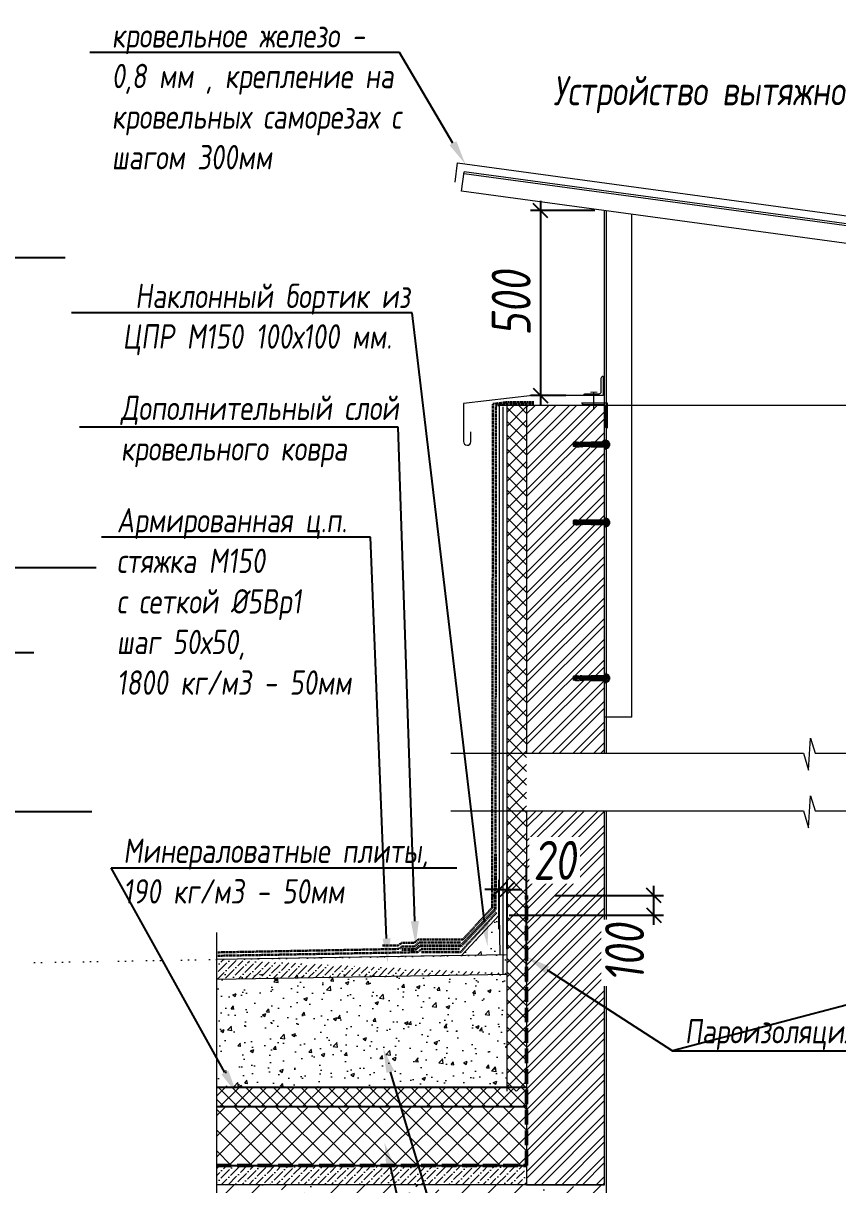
# Model space of a CAD drawing. Header units: millimetres. Extents: x 77165 to 11476408, y -193619 to 427745.
# Drawn here: x 396558 to 400738, y 365006 to 370968 of the extents above; entities that cross this region are included whole.
import ezdxf
from ezdxf import colors
from ezdxf.entities.mleader import LeaderData, LeaderLine
from ezdxf.math import Vec2, Vec3

# ---------------------------------------------------------------- set-up
doc = ezdxf.new("R2010")
doc.units = ezdxf.units.MM
doc.linetypes.add('DASHED', pattern=[0.75, 0.5, -0.25])
doc.linetypes.add('ГОСТ 2.303 4', pattern=[7, 5, -2, 0])
doc.layers.get('Defpoints').update_dxf_attribs({"color": 3})
doc.layers.add('АР_Кровельный аэратор', color=250, linetype='Continuous')
for name, color, linetype, lineweight in [('АР_Тонкие', 250, 'Continuous', 5), ('АР_Штриховка', 253, 'Continuous', 13), ('основной', 7, 'Continuous', 18), ('Штриховка', 253, 'Continuous', 13)]:
    doc.layers.add(name, color=color, linetype=linetype, lineweight=lineweight)
doc.styles.add('Архитект', font='isocpeur.ttf', dxfattribs={"width": 0.8, "oblique": 8})
doc.styles.add('Архитектурный размер', font='isocpeur.ttf', dxfattribs={"width": 0.8, "oblique": 8})
doc.linetypes.add('ограждение1', pattern='A,6.35,-2.54,[133,ltypeshp.shx,S=2.54,R=0,X=-2.54,Y=0],-2.54,25.4', length=36.83)
doc.dimstyles.new('R_50', dxfattribs={"dimtxt": 200, "dimasz": 75, "dimexe": 50, "dimexo": 50, "dimgap": 50, "dimtad": 1, "dimdec": 0, "dimzin": 0, "dimdsep": 46, "dimtxsty": 'Архитектурный размер', "dimblk": 'OBLIQUE', "dimcen": 0, "dimdle": 50, "dimclrd": 256, "dimclre": 256, "dimclrt": 256, "dimadec": 0, "dimazin": 0, "dimtm": 1e-09, "dimtfac": 2, "dimtdec": 0, "dimtmove": 1, "dimatfit": 3, "dimfxl": 1, "dimtvp": 3, "dimtfill": 1, "dimtolj": 1, "dimtzin": 0, "dimarcsym": 0})

# ---------------------------------------------------------------- blocks, each defined once
blk = doc.blocks.new('Анкер клиновой 10х10')
at = {"color": 8, "linetype": 'ByBlock', "ltscale": 0.496, "true_color": 0x828282}
for p, q in [((-7.6, 9.5), (-9.4, 8.5)), ((-9.4, 8.5), (-9.4, 2.5)), ((-9.4, 2.5), (-7.6, 1.5)), ((7.6, 9.5), (-7.6, 9.5)), ((7.6, 1.5), (-7.6, 1.5)), ((-4.7, 8.5), (-6.4, 9.5)), ((-6.4, 1.5), (-4.7, 2.5)), ((-5, 10.9), (-3.4, 12.5)), ((-5, 9.5), (-5, 10.9)), ((-5, 10.9), (5, 10.9)), ((-4.7, 2.5), (-4.7, 8.5)), ((-4.2, 9.5), (-4.2, 11.7)), ((-3.4, 12.5), (3.4, 12.5)), ((3.4, 12.5), (5, 10.9)), ((4.2, 9.5), (4.2, 11.7)), ((4.7, 8.5), (6.4, 9.5)), ((4.7, 2.5), (4.7, 8.5)), ((6.4, 1.5), (4.7, 2.5)), ((5, 10.9), (5, 9.5)), ((9.4, 8.5), (7.6, 9.5)), ((7.6, 1.5), (9.4, 2.5)), ((9.4, 2.5), (9.4, 8.5))]:
    blk.add_line(p, q, dxfattribs=at)
at = {"color": 8, "linetype": 'ByBlock', "true_color": 0x828282}
for p, q in [((-7.5, 1.5), (7.5, 1.5)), ((-5, -34.5), (-5, 0)), ((5, 0), (5, -34.5)), ((-5, -34.5), (5, -34.5)), ((-5, -58.5), (-5, -56.5)), ((-5, -56.5), (5, -56.5)), ((-5, -58.5), (5, -58.5)), ((-5, -58.7), (5, -58.7)), ((-5, -58.7), (-5, -58.7)), ((-5, -58.7), (-5, -62.7)), ((-4.5, -34.5), (-4.5, -56.5)), ((-4, -58.7), (-4, -58.7)), ((-1.7, -58.7), (0, -72.7)), ((1.7, -58.7), (0, -72.7)), ((4, -58.7), (4, -58.5)), ((4.5, -34.5), (4.5, -56.5)), ((5, -58.5), (5, -56.5)), ((5, -58.7), (5, -62.7)), ((-5.2, -62.7), (-5, -62.7)), ((-5, -62.7), (-3, -62.7)), ((-5, -71), (-5, -64.7)), ((-5, -74.7), (-5, -71)), ((-5, -71), (-3, -71)), ((-1, -74.7), (-5, -74.7)), ((-4.4, -74.7), (-5, -78.5)), ((-5, -78.5), (5, -78.5)), ((4, -79.5), (-4, -79.5)), ((0.5, -72), (-0.5, -72)), ((0, -59.7), (0, -61.7)), ((5, -74.7), (1, -74.7)), ((5, -62.7), (3, -62.7)), ((5, -71), (3, -71)), ((4.4, -74.7), (5, -78.5)), ((5.2, -62.7), (5, -62.7)), ((5, -74.7), (5, -64.7))]:
    blk.add_line(p, q, dxfattribs=at)
at = {"color": 8, "ltscale": 0.496, "true_color": 0x828282}
for p, q in [((-4.2, 0), (-4.2, -34.5)), ((4.2, 0), (4.2, -34.5))]:
    blk.add_line(p, q, dxfattribs=at)
at = {"color": 8, "linetype": 'ByBlock', "true_color": 0x828282}
blk.add_lwpolyline([(11, 1.5), (11, 0), (-11, 0), (-11, 1.5)], close=True, dxfattribs=at)
at = {"color": 8, "true_color": 0x828282}
blk.add_lwpolyline([(0, 13.5), (0, -80.5)], dxfattribs=at)
at = {"color": 8, "linetype": 'ByBlock', "ltscale": 0.496, "true_color": 0x828282}
for centre, start, end in [((0, -2.1), 66.2864, 113.7136), ((0, 13.1), 246.2864, 293.7136)]:
    blk.add_arc(centre, 11.6, start, end, dxfattribs=at)
at = {"color": 8, "linetype": 'ByBlock', "true_color": 0x828282}
for centre, radius, start, end in [((0, -57.8), 1.9, 206.6823, 333.3177), ((-4.1, -64.6), 2.25, 59.9661, 120.0339), ((-3.9, -78.4), 1.13, 186.3567, 263.6433), ((0, -62.7), 1, 0, 180), ((-6.7, -72.2), 6.21, 336.4167, 355.5108), ((7.8, -71.9), 7.39, 186.0187, 202.0538), ((4.1, -64.6), 2.25, 59.9661, 120.0339), ((3.9, -78.4), 1.13, 276.3567, 353.6433)]:
    blk.add_arc(centre, radius, start, end, dxfattribs=at)
at = {"color": 8, "linetype": 'ByBlock', "true_color": 0x828282, "extrusion": (0, 0, -1)}
for centre, major_axis, ratio, start_param, end_param in [((-4.1, -70.7), (0.48, 3.91), 0.283676, 1.535644, 4.677236), ((-4, -71), (0, 2.29), 0.435872, 1.570796, 4.712389), ((4.1, -70.7), (-0.49, 3.97), 0.279356, 1.604927, 4.746519), ((4, -71), (0, 2.29), 0.435872, 1.570796, 4.712389)]:
    blk.add_ellipse(centre, major_axis=major_axis, ratio=ratio, start_param=start_param, end_param=end_param, dxfattribs=at)
blk = doc.blocks.new('_Oblique')
at = {"color": 0, "linetype": 'ByBlock', "lineweight": -2}
blk.add_line((-0.5, -0.5), (0.5, 0.5), dxfattribs=at)
blk = doc.blocks.new('*D1525')
at = {"layer": 'Defpoints', "color": 0, "transparency": 16777216}
for p in [(399541.1, 370006.4, 0), (399211.8, 369056.9), (399391.8, 369056.9, 0)]:
    blk.add_point(p, dxfattribs=at)
at = {"layer": 'АР_Кровельный аэратор', "lineweight": -2, "transparency": 16777216}
for p, q in [((399491.1, 370006.4), (399161.8, 370006.4)), ((399211.8, 370056.4), (399211.8, 369006.9)), ((399341.8, 369056.9), (399161.8, 369056.9))]:
    blk.add_line(p, q, dxfattribs=at)
at = {"layer": 'АР_Кровельный аэратор', "lineweight": -2, "transparency": 16777216, "xscale": 75, "yscale": 75, "zscale": 75}
for p, rotation in [((399211.8, 370006.4), 90), ((399211.8, 369056.9), 270)]:
    blk.add_blockref('_Oblique', p, dxfattribs=dict(at, rotation=rotation))
at = {"layer": 'АР_Кровельный аэратор', "lineweight": 15, "transparency": 16777216, "insert": (399061.8, 369531.6), "char_height": 200, "attachment_point": 5, "rotation": 90, "style": 'Архитектурный размер', "bg_fill": 3, "box_fill_scale": 1.1, "bg_fill_color": 256, "bg_fill_true_color": 13158600, "bg_fill_transparency": 0}
blk.add_mtext('\\A1;500', dxfattribs=at)
blk = doc.blocks.new('*D1528')
at = {"layer": 'Defpoints', "color": 0, "transparency": 16777216}
for p in [(399237, 366490.7, 0), (399793.8, 366490.7), (399001, 366390.7, 0)]:
    blk.add_point(p, dxfattribs=at)
at = {"layer": 'АР_Кровельный аэратор', "lineweight": -2, "transparency": 16777216}
for p, q in [((399287, 366490.7), (399843.8, 366490.7)), ((399793.8, 366340.7), (399793.8, 366540.7)), ((399051, 366390.7), (399843.8, 366390.7))]:
    blk.add_line(p, q, dxfattribs=at)
at = {"layer": 'АР_Кровельный аэратор', "lineweight": -2, "transparency": 16777216, "xscale": 75, "yscale": 75, "zscale": 75, "rotation": 90}
blk.add_blockref('_Oblique', (399793.8, 366490.7), dxfattribs=at)
at = {"layer": 'АР_Кровельный аэратор', "lineweight": 15, "transparency": 16777216, "insert": (399643.8, 366196.9), "char_height": 200, "attachment_point": 5, "rotation": 90, "style": 'Архитектурный размер', "bg_fill": 3, "box_fill_scale": 1.1, "bg_fill_color": 256, "bg_fill_true_color": 13158600, "bg_fill_transparency": 0}
blk.add_mtext('\\A1;100', dxfattribs=at)
at = {"layer": 'АР_Кровельный аэратор', "lineweight": -2, "transparency": 16777216, "xscale": 75, "yscale": 75, "zscale": 75, "rotation": 270}
blk.add_blockref('_Oblique', (399793.8, 366390.7), dxfattribs=at)
blk = doc.blocks.new('*D1529')
at = {"layer": 'Defpoints', "color": 0, "transparency": 16777216}
for p in [(399041.2, 366521.5), (399001, 366267.7), (399041.2, 366167.7)]:
    blk.add_point(p, dxfattribs=at)
at = {"layer": 'АР_Кровельный аэратор', "lineweight": -2, "transparency": 16777216}
for p, q in [((399001, 366317.7), (399001, 366571.5)), ((399041.2, 366217.7), (399041.2, 366571.5)), ((399001, 366521.5), (398926, 366521.5)), ((399001, 366521.5), (399041.2, 366521.5)), ((399041.2, 366521.5), (399116.2, 366521.5))]:
    blk.add_line(p, q, dxfattribs=at)
at = {"layer": 'АР_Кровельный аэратор', "lineweight": -2, "transparency": 16777216, "xscale": 75, "yscale": 75, "zscale": 75}
blk.add_blockref('_Oblique', (399001, 366521.5), dxfattribs=at)
at = {"layer": 'АР_Кровельный аэратор', "lineweight": -2, "transparency": 16777216, "xscale": 75, "yscale": 75, "zscale": 75, "rotation": 180}
blk.add_blockref('_Oblique', (399041.2, 366521.5), dxfattribs=at)
at = {"layer": 'АР_Кровельный аэратор', "lineweight": 15, "transparency": 16777216, "insert": (399285, 366671.5), "char_height": 200, "attachment_point": 5, "style": 'Архитектурный размер', "bg_fill": 3, "box_fill_scale": 1.1, "bg_fill_color": 256, "bg_fill_true_color": 13158600, "bg_fill_transparency": 0}
blk.add_mtext('\\A1;20', dxfattribs=at)

msp = doc.modelspace()

# ---------------------------------------------------------------- hatches: boundary and pattern name
at = {"layer": 'АР_Кровельный аэратор', "lineweight": 15}
h = msp.add_hatch(dxfattribs=at)
h.set_pattern_fill('ANSI32', color=256, scale=200, style=0)
h.set_pattern_definition([(45, (-3591675.86, 877289.36), (-53.0330086, 53.0330086), []), (45, (-3591640.506, 877289.36), (-53.0330086, 53.0330086), [])])
h.paths.add_polyline_path([(399141.13881, 367222.36058), (399541.13881, 367222.36058), (399541.13881, 369006.35612), (399141.13881, 369006.35612)])
h.paths.add_polyline_path([(399541.13881, 366926.36058), (399141.13881, 366926.36058), (399141.13881, 365006.35741), (399541.13881, 365006.35741)])
h = msp.add_hatch(dxfattribs=at)
h.set_pattern_fill('НЕМЕТАЛЛИЧЕСКИЕ МАТЕРИАЛЫ', color=256, scale=29.981702, pattern_type=2)
h.set_pattern_definition([(45, (604427.935, 255930.525), (-53.000662, 53.000662), []), (135, (604427.935, 255930.525), (-53.000662, -53.000662), [])])
edge = h.paths.add_edge_path()
edge.add_line((397550.81607, 365105.29647), (398285.26116, 365106.29586))
edge.add_line((398285.26116, 365106.29586), (398291.65725, 365106.29586))
edge.add_line((398291.65725, 365106.29586), (399141.13881, 365106.29586))
edge.add_line((399141.13881, 365106.29586), (399141.13881, 365306.17388))
edge.add_line((397580.22582, 365306.17388), (399141.13881, 365306.17388))
edge.add_line((397550.81607, 365306.17388), (397550.81607, 365116.28976))
h.paths.add_polyline_path([(397550.81607, 365406.29586), (397550.81607, 365306.17388), (399141.13881, 365306.17388), (399141.13881, 365406.29586)])
h = msp.add_hatch(dxfattribs=at)
h.set_pattern_fill('ANSI36', color=256, scale=30, style=0)
h.set_pattern_definition([(45, (-413388.18, 156239.245), (50.513941, 185.217782), [238.125, -47.625, 0, -47.625])])
h.paths.add_polyline_path([(397550.81607, 365006.35663), (397550.81607, 364606.35646), (399536.76508, 364606.3699), (399536.76508, 365006.37684)])
at = {"layer": 'Штриховка', "ltscale": 10}
h = msp.add_hatch(dxfattribs=at)
h.set_pattern_fill('НЕМЕТАЛЛИЧЕСКИЕ МАТЕРИАЛЫ', color=256, scale=19.987801, pattern_type=2)
h.set_pattern_definition([(45, (601135.13, 244894.38), (-35.333775, 35.333775), []), (135, (601135.13, 244894.38), (-35.333775, -35.333775), [])])
edge = h.paths.add_edge_path(flags=17)
edge.add_line((399141.13881, 365506.29586), (396594.59824, 365506.29586))
edge = h.paths.add_edge_path()
edge.add_line((399105.769, 365406.29586), (399141.13881, 365406.29586))
edge.add_line((397602.1312, 365406.29586), (399141.13881, 365406.29586))
edge.add_line((397602.1312, 365406.29586), (396791.93691, 365406.29586))
edge.add_line((396791.93691, 365406.29586), (399105.769, 365406.29586))
h.paths.add_polyline_path([(397923.57196, 365406.29586), (399090.40173, 365406.29586), (396729.42459, 365406.29586)], flags=17)
edge = h.paths.add_edge_path()
edge.add_line((399090.40173, 365406.29586), (396729.42459, 365406.29586))
edge.add_line((399090.40173, 365406.29586), (399105.769, 365406.29586))
edge.add_line((396791.93691, 365406.29586), (399105.769, 365406.29586))
edge.add_line((396791.93691, 365406.29586), (397085.85189, 365406.29586))
edge.add_line((397477.98469, 365406.29586), (397085.85189, 365406.29586))
edge.add_line((396939.63288, 365406.29586), (397477.98469, 365406.29586))
edge.add_line((396939.63288, 365406.29586), (396729.42459, 365406.29586))
edge = h.paths.add_edge_path(flags=17)
edge.add_line((396594.59824, 365506.29586), (399141.13881, 365506.29586))
h.paths.add_polyline_path([(397550.81607, 365506.29586), (397550.81607, 365406.29586), (399141.13881, 365406.29586), (399141.13881, 365506.29586)])
at = {"layer": 'Штриховка', "ltscale": 50}
h = msp.add_hatch(dxfattribs=at)
h.set_pattern_fill('БЕТОН И ИЗДЕЛИЯ ИЗ НЕГО', color=256, scale=9.993901, pattern_type=2)
h.set_pattern_definition([(45, (-623240.143, -613265.885), (13.2501655, 48.5839401), [62.4618791, -13.4917659, 0, -13.4917659])])
edge = h.paths.add_edge_path()
edge.add_line((399141.13881, 365011.64756), (399125.51739, 365106.29586))
edge.add_line((399125.51739, 365106.29586), (398822.27238, 365106.29586))
edge.add_line((398801.28519, 365086.30806), (398822.27238, 365106.29586))
edge.add_line((398717.87298, 365086.30806), (398801.28519, 365086.30806))
edge.add_line((398698.96958, 365106.29586), (398717.87298, 365086.30806))
edge.add_line((398698.96958, 365106.29586), (398521.45598, 365106.29586))
edge.add_line((398521.45598, 365106.29586), (397553.5627, 365106.29586))
edge.add_line((397550.81607, 365106.29586), (397550.81607, 365006.35686))
edge.add_line((397553.34707, 365006.35741), (399135.08168, 365006.35686))
edge.add_line((399141.13881, 365006.35686), (399141.13881, 365106.29586))
h.paths.add_polyline_path([(398717.87298, 365086.30806), (398801.28519, 365086.30806), (398822.27238, 365106.29586), (398801.28519, 365106.29586), (398721.33399, 365106.29586), (398698.96958, 365106.29586)], flags=17)

# ---------------------------------------------------------------- linework, layer by layer
at = {"ltscale": 100}
msp.add_line((397550.81607, 365105.29647, 0.00001), (399142.1382, 365105.29647, 0.00001), dxfattribs=at)
at = {"ltscale": 100, "elevation": 0.00001}
for points in [[(399141.13881, 365506.29586), (397550.81607, 365506.29586)], [(399141.13881, 365406.29586), (397550.81607, 365406.29586)]]:
    msp.add_lwpolyline(points, dxfattribs=at)
at = {"layer": 'АР_Кровельный аэратор', "lineweight": 15}
for p, q in [((398773.76967, 370152.80901, -0.04706), (398787.28099, 370251.89203, -0.04706)), ((402533.02131, 369739.66781, 0.17812), (398787.088, 370250.47682, -0.04706)), ((398807.80536, 370106.35607, -0.04468), (398821.31668, 370205.43909, -0.04468)), ((402486.63244, 369695.53083, 0.17573), (398819.96555, 370195.53079, -0.04468)), ((402487.98357, 369705.43913, 0.17573), (398821.31668, 370205.43909, -0.04468)), ((402474.47226, 369606.35612, 0.17573), (398807.80536, 370106.35607, -0.04468)), ((399541.13881, 367222.36058, 0.00011), (399541.13881, 370006.35681, 0.00011)), ((399551.13881, 367222.36058, 0.00011), (399551.13881, 370006.35681, 0.00011)), ((399681.13881, 367406.35686, -0.00001), (399681.13881, 369989.82138, 0.00011)), ((402386.80188, 369006.35612, -0.00063), (399155.84079, 369006.35612, -0.00063)), ((399681.13881, 367406.35686, -0.00001), (399541.13881, 367406.35686, -0.0003)), ((399541.13881, 365006.35686, 0.00011), (399541.13881, 366926.36058, 0.00011)), ((399551.13881, 364606.35599, 0.00011), (399551.13881, 366926.36058, 0.00011)), ((399541.13881, 365006.35741, -0.66687), (397550.81607, 365006.35741, -0.42799))]:
    msp.add_line(p, q, dxfattribs=at)
for points, format, elevation in [([(399533.90365, 369140.44972), (399533.82403, 369056.90657), (399171.0293, 369056.90657), (398817.13915, 369016.35686), (398817.13915, 368821.63214, 0.9538165859), (398855.66065, 368819.81001), (398855.66065, 368870.36583)], "xyb", -0.00075), ([(398201.12419, 366197.31461, 0, 0, 0), (397699.67456, 366190.74227, 40, 0, 0), (397588.30635, 366189.2826, 0, 0, 0)], "xyseb", -0.22457)]:
    msp.add_lwpolyline(points, format=format, dxfattribs=dict(at, elevation=elevation))
for points, elevation in [([(399533.82403, 369056.90657), (399433.82403, 369056.90657, -0.4142135624), (399443.82403, 369066.90657), (399513.82403, 369066.90657, 0.4142135624), (399523.82403, 369076.90657), (399523.82403, 369146.90657, -0.4142135623), (399533.82403, 369156.90657)], -0.00075), ([(399555.15783, 369020.06027), (399555.15783, 368890.06027, -0.4142135624), (399545.15783, 368900.06027), (399545.15783, 369000.06027, 0.4142135624), (399535.15783, 369010.06027), (399435.15783, 369010.06027, -0.4142135624), (399425.15783, 369020.06027)], -0.00063)]:
    msp.add_lwpolyline(points, format="xyb", close=True, dxfattribs=dict(at, elevation=elevation))
at = {"layer": 'АР_Кровельный аэратор', "lineweight": 15, "const_width": 6, "elevation": -0.40985}
for points in [[(399503.2317, 369074.83974), (399467.33405, 369074.83974)], [(399485.28288, 369074.92768), (399485.28288, 368985.44096)]]:
    msp.add_lwpolyline(points, dxfattribs=at)
at = {"layer": 'АР_Кровельный аэратор', "lineweight": 15}
for points, elevation in [([(399541.13881, 367222.36058), (399541.13881, 369006.35612), (399141.13881, 369006.35612), (399141.13881, 367222.36058)], 0.00001), ([(398751.82469, 367222.36058), (400561.21674, 367222.36058), (400588.35415, 367135.27144), (400598.20047, 367298.14621), (400622.03726, 367222.36058), (402471.82469, 367222.36058)], -0.00009), ([(398751.82469, 366926.36058), (400561.21674, 366926.36058), (400588.35415, 366839.27144), (400598.20047, 367002.14621), (400622.03726, 366926.36058), (402471.82469, 366926.36058)], -0.00009), ([(399141.13881, 366926.36058), (399141.13881, 365006.35686), (399541.13881, 365006.35686), (399541.13881, 366926.36058)], 0.00001)]:
    msp.add_lwpolyline(points, dxfattribs=dict(at, elevation=elevation))
msp.add_lwpolyline([(397550.81607, 364477.94267), (397550.81607, 364817.00603), (397650.81607, 364837.00603), (397450.81607, 364877.00603), (397550.81607, 364897.00603), (397550.81607, 366301.00599)], dxfattribs=at)
at = {"layer": 'АР_Тонкие', "color": 5, "linetype": 'DASHED', "lineweight": 30, "ltscale": 10, "elevation": 0.00001}
msp.add_lwpolyline([(397550.81607, 366199.13655), (398488.64738, 366216.78583), (398500.74898, 366229.68278), (398566.00205, 366229.68278), (398589.041, 366249.204), (398801.34619, 366249.204)], dxfattribs=at)
at = {"layer": 'АР_Тонкие', "color": 1, "linetype": 'DASHED', "lineweight": 30, "ltscale": 10, "elevation": 0.00001}
msp.add_lwpolyline([(397550.81607, 366181.70146), (398583.4501, 366200.20852), (398600.07558, 366215.41301), (398797.20658, 366215.41301)], dxfattribs=at)

# ---------------------------------------------------------------- block references
at = {"layer": 'АР_Кровельный аэратор', "lineweight": 15, "xscale": -2, "yscale": 2, "zscale": 2, "rotation": 269.9999999998739}
for p in [(399541.13881, 368806.35686, -0.00075), (399541.13881, 368406.35686, -0.00052), (399541.13881, 367606.35686, -0.0003)]:
    msp.add_blockref('Анкер клиновой 10х10', p, dxfattribs=at)

# ---------------------------------------------------------------- texts
at = {"layer": 'АР_Кровельный аэратор', "lineweight": 15, "insert": (399277.72547, 370697.04519, 0), "char_height": 150, "attachment_point": 1, "style": 'Архитект'}
msp.add_mtext_dynamic_manual_height_columns('Устройство вытяжной шахты ', width=10442.7896392, gutter_width=4000, heights=[342.28548], dxfattribs=at)

# ---------------------------------------------------------------- leaders
at = {"layer": 'АР_Кровельный аэратор', "lineweight": 15}
ml = msp.add_multileader_mtext('Standard', dxfattribs=at)
ml.set_content('кровельное железо - 0,8 мм , крепление на кровельных саморезах с шагом 300мм ', color=256, style='Архитект')
ml.set_leader_properties()
ml.build(insert=Vec2(0, 0))
ml.multileader.update_dxf_attribs({"text_left_attachment_type": 6, "text_right_attachment_type": 6, "dogleg_length": 50, "arrow_head_size": 125})
ctx = ml.context
ctx.base_point, ctx.char_height, ctx.arrow_head_size, ctx.landing_gap_size, ctx.plane_origin = Vec3(396999.8786, 370818.39735, -0.04468), 125, 125, 12.5, Vec3(389341.61614, 377945.9525, -0.04468)
ctx.left_attachment, ctx.right_attachment = 6, 6
notes = []
notes.append((ctx, [(1, (1, 1, 0), (398488.79761, 370818.39735, -0.04468), (-1, 0), 50, [(0, [(398826.72121, 370245.0723, -0.04468)], 0, [])])]))
ctx.mtext.insert, ctx.mtext.width, ctx.mtext.defined_height, ctx.mtext.flow_direction = Vec3(397012.3786, 370968.39735, -0.04468), 1511.0653625, 1469.68362, 5
ml = msp.add_multileader_mtext('Standard', dxfattribs=at)
ml.set_content('{\\T0.85;Диаметр колпака \\Pбольше диаметра \\Pтрубы минимум \\Pна 60мм }', color=256, style='Архитект')
ml.set_leader_properties()
ml.build(insert=Vec2(0, 0))
ml.multileader.update_dxf_attribs({"text_left_attachment_type": 6, "text_right_attachment_type": 6, "dogleg_length": 50, "arrow_head_size": 125})
ctx = ml.context
ctx.base_point, ctx.char_height, ctx.arrow_head_size, ctx.landing_gap_size, ctx.plane_origin = Vec3(395528.51931, 369765.37698, -0.36873), 125, 125, 12.5, Vec3(397638.33877, 367913.22127, -0.36873)
ctx.left_attachment, ctx.right_attachment = 6, 6
notes.append((ctx, [(1, (1, 1, 0), (395478.51931, 369765.37698, -0.36873), (1, 0), 50, [(0, [(395039.21472, 369320.1133, -0.36873)], 0, [])])]))
ctx.mtext.insert, ctx.mtext.flow_direction = Vec3(395541.01931, 369915.37698, -0.36873), 5
ml = msp.add_multileader_mtext('Standard', dxfattribs=at)
ml.set_content('Дополнительный слой \\Pкровельного ковра', color=256, style='Архитект')
ml.set_leader_properties()
ml.build(insert=Vec2(0, 0))
ml.multileader.update_dxf_attribs({"text_left_attachment_type": 6, "text_right_attachment_type": 6, "dogleg_length": 50, "arrow_head_size": 125})
ctx = ml.context
ctx.base_point, ctx.char_height, ctx.arrow_head_size, ctx.landing_gap_size, ctx.plane_origin = Vec3(397046.3366, 368894.24274, 0.00001), 125, 125, 12.5, Vec3(410626.80587, 360645.35594, 0.00001)
ctx.left_attachment, ctx.right_attachment = 6, 6
notes.append((ctx, [(1, (1, 1, 0), (398481.53934, 368894.24274, 0.00001), (-1, 0), 50, [(1, [(398571.76547, 366234.5662, 0.00001)], 0, [])])]))
ctx.mtext.insert, ctx.mtext.flow_direction = Vec3(397058.8366, 369056.74274, 0.00001), 5
ml = msp.add_multileader_mtext('Standard', dxfattribs=at)
ml.set_content('Армированная ц.п. \\Pстяжка М150 \\Pс сеткой %%C5Вр1 \\Pшаг 50х50, \\P1800 кг/м3 - 50мм', color=256, style='Архитект')
ml.set_leader_properties()
ml.build(insert=Vec2(0, 0))
ml.multileader.update_dxf_attribs({"text_left_attachment_type": 6, "text_right_attachment_type": 6, "dogleg_length": 50, "arrow_head_size": 125})
ctx = ml.context
ctx.base_point, ctx.char_height, ctx.arrow_head_size, ctx.landing_gap_size, ctx.plane_origin = Vec3(397025.49793, 368330.11947, 0.00001), 125, 125, 12.5, Vec3(410626.80587, 360337.06349, 0.00001)
ctx.left_attachment, ctx.right_attachment = 6, 6
notes.append((ctx, [(1, (1, 1, 0), (398340.09271, 368330.11947, 0.00001), (-1, 0), 50, [(1, [(398427.82734, 366145.36343, 0.00001)], 0, [])])]))
ctx.mtext.insert, ctx.mtext.flow_direction = Vec3(397037.99793, 368480.11947, 0.00001), 5
ml = msp.add_multileader_mtext('Standard', dxfattribs=at)
ml.set_content('{\\T0.85;Промазать полиуритановым \\Pгерметиком}', color=256, style='Архитект')
ml.set_leader_properties()
ml.build(insert=Vec2(0, 0))
ml.multileader.update_dxf_attribs({"text_left_attachment_type": 6, "text_right_attachment_type": 6, "dogleg_length": 50, "arrow_head_size": 125})
ctx = ml.context
ctx.base_point, ctx.char_height, ctx.arrow_head_size, ctx.landing_gap_size, ctx.plane_origin = Vec3(394941.92771, 368174.90599, -0.36873), 125, 125, 12.5, Vec3(397638.33877, 366485.20795, -0.36873)
ctx.left_attachment, ctx.right_attachment = 6, 6
notes.append((ctx, [(1, (1, 1, 0), (394891.92771, 368174.90599, -0.36873), (1, 0), 50, [(0, [(394719.90701, 367548.76269, -0.36873)], 0, [])])]))
ctx.mtext.insert, ctx.mtext.flow_direction = Vec3(394954.42771, 368337.40599, -0.36873), 5
ml = msp.add_multileader_mtext('Standard', dxfattribs=at)
ml.set_content('{\\T0.85;Обжимной хомут из \\Pоцинкованной стали}', color=256, style='Архитект')
ml.set_leader_properties()
ml.build(insert=Vec2(0, 0))
ml.multileader.update_dxf_attribs({"text_left_attachment_type": 6, "text_right_attachment_type": 6, "dogleg_length": 50, "arrow_head_size": 125})
ctx = ml.context
ctx.base_point, ctx.char_height, ctx.arrow_head_size, ctx.landing_gap_size, ctx.plane_origin = Vec3(395180.6519, 367738.19861, -0.36873), 125, 125, 12.5, Vec3(397616.61478, 366048.50056, -0.36873)
ctx.left_attachment, ctx.right_attachment = 6, 6
notes.append((ctx, [(1, (1, 1, 0), (395130.6519, 367738.19861, -0.36873), (1, 0), 50, [(0, [(394734.8813, 367213.0804, -0.36873)], 0, [])])]))
ctx.mtext.insert, ctx.mtext.flow_direction = Vec3(395193.1519, 367888.19861, -0.36873), 5
ml = msp.add_multileader_mtext('Standard', dxfattribs=at)
ml.set_content('{\\T0.85;Колпак из ЭПДМ резины \\Pвплавляется между двумя \\Pслоями кровельного \\Pматериала}', color=256, style='Архитект')
ml.set_leader_properties()
ml.build(insert=Vec2(0, 0))
ml.multileader.update_dxf_attribs({"text_left_attachment_type": 6, "text_right_attachment_type": 6, "dogleg_length": 100, "arrow_head_size": 125})
ctx = ml.context
ctx.base_point, ctx.char_height, ctx.arrow_head_size, ctx.landing_gap_size, ctx.plane_origin = Vec3(395106.56443, 366922.56418, -0.36873), 125, 125, 12.5, Vec3(396522.32523, 365855.78042, -0.36873)
ctx.left_attachment, ctx.right_attachment = 6, 6
notes.append((ctx, [(1, (1, 1, 0), (395056.56443, 366922.56418, -0.36873), (1, 0), 50, [(0, [(394981.68314, 366405.05864, -0.36873)], 0, [])])]))
ctx.mtext.insert, ctx.mtext.flow_direction = Vec3(395119.06443, 367085.06418, -0.36873), 5
ml = msp.add_multileader_mtext('Standard', dxfattribs=at)
ml.set_content('Минераловатные плиты, \\P190 кг/м3 - 50мм', color=256, style='Архитект')
ml.set_leader_properties()
ml.build(insert=Vec2(0, 0))
ml.multileader.update_dxf_attribs({"text_left_attachment_type": 6, "text_right_attachment_type": 6, "dogleg_length": 50, "arrow_head_size": 125})
ctx = ml.context
ctx.base_point, ctx.char_height, ctx.arrow_head_size, ctx.landing_gap_size, ctx.plane_origin = Vec3(397058.78585, 366633.30136, 0.00001), 125, 125, 12.5, Vec3(410626.80587, 357561.50174, 0.00001)
ctx.left_attachment, ctx.right_attachment = 6, 6
notes.append((ctx, [(0, (1, 1, 0), (397008.78585, 366633.30136, 0.00001), (1, 0), 50, [(1, [(397653.53539, 365473.98672, 0.00001)], 0, [])])]))
ctx.mtext.insert, ctx.mtext.flow_direction = Vec3(397071.28585, 366783.30136, 0.00001), 5
ml = msp.add_multileader_mtext('Standard', dxfattribs=at)
ml.set_content('Керамзитовый гравий по уклону, \\P400 кг/м3, пропитанный \\Pцементныммолочком - 10÷410мм', color=256, style='Архитект')
ml.set_leader_properties()
ml.build(insert=Vec2(0, 0))
ml.multileader.update_dxf_attribs({"text_left_attachment_type": 6, "text_right_attachment_type": 6, "dogleg_length": 50, "arrow_head_size": 125})
ctx = ml.context
ctx.base_point, ctx.char_height, ctx.arrow_head_size, ctx.landing_gap_size, ctx.plane_origin = Vec3(398868.70429, 364326.60996, 0.00001), 125, 125, 12.5, Vec3(410626.80587, 357567.35369, 0.00001)
ctx.left_attachment, ctx.right_attachment = 6, 6
notes.append((ctx, [(0, (1, 1, 0), (398818.70429, 364326.60996, 0.00001), (1, 0), 50, [(1, [(398405.61913, 365706.51584, 0.00001)], 0, [])])]))
ctx.mtext.insert, ctx.mtext.flow_direction = Vec3(398881.20429, 364476.60996, 0.00001), 5
ml = msp.add_multileader_mtext('Standard', dxfattribs=at)
ml.set_content('Минераловатные плиты, \\P115 кг/м3 - 150мм', color=256, style='Архитект')
ml.set_leader_properties()
ml.build(insert=Vec2(0, 0))
ml.multileader.update_dxf_attribs({"text_left_attachment_type": 6, "text_right_attachment_type": 6, "dogleg_length": 50, "arrow_head_size": 125})
ctx = ml.context
ctx.base_point, ctx.char_height, ctx.arrow_head_size, ctx.landing_gap_size, ctx.plane_origin = Vec3(397042.39235, 364233.81809, 0.00001), 125, 125, 12.5, Vec3(410626.80587, 357055.15808, 0.00001)
ctx.left_attachment, ctx.right_attachment = 6, 6
notes.append((ctx, [(1, (1, 1, 0), (398641.71672, 364233.81809, 0.00001), (-1, 0), 50, [(1, [(398412.49773, 365222.98074, 0.00001)], 0, [])])]))
ctx.mtext.insert, ctx.mtext.flow_direction = Vec3(397054.89235, 364383.81809, 0.00001), 5
for ctx, leaders in notes:
    for number, flags, end, landing, length, lines in leaders:
        leader = LeaderData()
        leader.index, (leader.has_last_leader_line, leader.has_dogleg_vector, leader.attachment_direction) = number, flags
        leader.last_leader_point, leader.dogleg_vector, leader.dogleg_length = Vec3(end), Vec3(landing), length
        for number, points, colour, breaks in lines:
            line = LeaderLine()
            line.index, line.vertices, line.color, line.breaks = number, Vec3.list(points), colors.encode_raw_color(colour), breaks
            leader.lines.append(line)
        ctx.leaders.append(leader)

# ---------------------------------------------------------------- next in the draw order: dimensions: what is measured, and where the dimension line sits
dim = msp.add_linear_dim(base=(399211.82469, 369056.90657), p1=(399541.13881, 370006.35681, 0.00011), p2=(399391.82469, 369056.90657, -0.00075), angle=90, text='500', dimstyle='R_50', override={"dimpost": '\\X'}, dxfattribs=at)
dim.commit()
dim.dimension.update_dxf_attribs({"geometry": '*D1525', "text_midpoint": (399061.82469, 369531.63169)})
dim = msp.add_linear_dim(base=(399793.76915, 366490.70632, 0.00001), p1=(399000.97861, 366390.70632, -0.00052), p2=(399236.9781, 366490.70632, 0.00001), angle=90, dimstyle='R_50', override={"dimpost": '\\X'}, dxfattribs=at)
dim.commit()
dim.dimension.update_dxf_attribs({"geometry": '*D1528', "text_midpoint": (399793.76915, 366196.92252, 0.00001), "dimtype": 160})

# ---------------------------------------------------------------- next in the draw order: hatches: boundary and pattern name
at = {"layer": 'АР_Штриховка'}
h = msp.add_hatch(dxfattribs=at)
h.set_pattern_fill('AR-CONC', color=256)
h.set_pattern_definition([(50, (-390724.18, -5991.76), (182.18467, -15.939086), [19.05, -209.55]), (355, (-390724.18, -5991.76), (-35.24342, 191.056845), [15.24, -167.640584]), (100.451445, (-390709, -5993.09), (146.941247, 175.117752), [16.19001, -178.090245]), (46.1842, (-390724.18, -5940.96), (271.07904, -42.04233), [28.575, -314.325]), (96.635558, (-390701.6, -5944.46), (237.404134, 247.426125), [24.28502, -267.13561]), (351.18415, (-390724.18, -5940.96), (237.40413, 247.426125), [22.85997, -251.45973]), (21, (-390698.78, -5953.66), (151.61439, -102.265198), [19.05, -209.55]), (326, (-390698.78, -5953.66), (61.80203, 184.187966), [15.24, -167.64]), (71.451445, (-390686.15, -5962.18), (213.41642, 81.92277), [16.19001, -178.089938]), (37.5, (-390724.18, -5991.76), (3.0886033, 84.555039), [0, -165.608, 0, -170.18, 0, -168.275]), (7.5, (-390724.18, -5991.76), (66.8196625, 100.180575), [0, -97.028, 0, -161.798, 0, -64.135]), (327.5, (-390780.825, -5991.76), (135.590595, -5.728744), [0, -63.5, 0, -198.12, 0, -262.89]), (317.5, (-390806.22, -5991.76), (148.129181, 25.426491), [0, -82.55, 0, -131.572, 0, -186.69])])
h.paths.add_polyline_path([(398806.16103, 366186.64848), (399001.04227, 366186.82238), (399000.97861, 366390.70632)])
h = msp.add_hatch(dxfattribs=at)
h.set_pattern_fill('AR-CONC', color=256)
h.set_pattern_definition([(50, (-390683.96, -6295.82), (182.18467, -15.939086), [19.05, -209.55]), (355, (-390683.96, -6295.82), (-35.24342, 191.056845), [15.24, -167.640584]), (100.451445, (-390668.78, -6297.15), (146.941247, 175.117752), [16.19001, -178.090245]), (46.1842, (-390683.96, -6245.02), (271.07904, -42.04233), [28.575, -314.325]), (96.635558, (-390661.37, -6248.52), (237.404134, 247.426125), [24.28502, -267.13561]), (351.18415, (-390683.96, -6245.02), (237.40413, 247.426125), [22.85997, -251.45973]), (21, (-390658.56, -6257.72), (151.61439, -102.265198), [19.05, -209.55]), (326, (-390658.56, -6257.72), (61.80203, 184.187966), [15.24, -167.64]), (71.451445, (-390645.93, -6266.24), (213.41642, 81.92277), [16.19001, -178.089938]), (37.5, (-390683.96, -6295.82), (3.0886033, 84.555039), [0, -165.608, 0, -170.18, 0, -168.275]), (7.5, (-390683.96, -6295.82), (66.8196625, 100.180575), [0, -97.028, 0, -161.798, 0, -64.135]), (327.5, (-390740.603, -6295.82), (135.590595, -5.728744), [0, -63.5, 0, -198.12, 0, -262.89]), (317.5, (-390766, -6295.82), (148.129181, 25.426491), [0, -82.55, 0, -131.572, 0, -186.69])])
h.paths.add_polyline_path([(397550.81607, 366086.64848), (397550.81607, 365506.29586), (399041.1998, 365506.29586), (399041.1998, 366086.64848)])
at = {"layer": 'Штриховка', "ltscale": 50}
h = msp.add_hatch(dxfattribs=at)
h.set_pattern_fill('БЕТОН И ИЗДЕЛИЯ ИЗ НЕГО', color=256, scale=9.993901, pattern_type=2)
h.set_pattern_definition([(45, (-623340.082, -612185.593), (13.2501655, 48.5839401), [62.4618791, -13.4917659, 0, -13.4917659])])
edge = h.paths.add_edge_path()
edge.add_line((398421.6914, 366176.53464), (396594.59824, 366147.02245))
edge.add_line((398599.14873, 366179.3603), (398421.6914, 366176.53464))
edge.add_line((398599.14873, 366179.3603), (398617.93398, 366166.59968))
edge.add_line((398617.93398, 366166.59968), (398701.34619, 366166.59968))
edge.add_line((398701.34619, 366166.59968), (398722.41859, 366181.37567))
edge.add_line((399025.57838, 366186.58749), (398722.41859, 366181.37567))
edge.add_line((399041.1998, 366091.93918), (399025.57838, 366186.58749))
edge.add_line((397550.81607, 366162.22089), (397550.81607, 366072.76812))
edge.add_line((397550.81607, 366062.28188), (399035.14267, 366086.64848))
edge.add_line((399041.1998, 366086.64848), (399041.1998, 366186.58749))
h.paths.add_polyline_path([(398617.93398, 366166.59968), (398701.34619, 366166.59968), (398722.41859, 366181.37567), (398701.437, 366181.03263), (398621.50716, 366179.72584), (398599.14873, 366179.3603)], flags=17)

# ---------------------------------------------------------------- next in the draw order: linework, layer by layer
at = {"layer": 'АР_Тонкие', "color": 5, "linetype": 'DASHED', "lineweight": 30, "ltscale": 10, "elevation": 0.00001}
msp.add_lwpolyline([(398401.59016, 366235.18718), (398482.0571, 366235.18718), (398499.76815, 366247.70412), (398562.87509, 366247.70412), (398585.37632, 366265.19424), (398813.22155, 366265.39313), (398964.06881, 366427.37532), (398968.41532, 369013.98643), (399038.18288, 369023.51381), (399178.81215, 369023.51381)], dxfattribs=at)
at = {"layer": 'АР_Тонкие', "color": 1, "linetype": 'DASHED', "lineweight": 30, "ltscale": 10, "elevation": 0.00001}
for points in [[(398571.18961, 366214.61791), (398592.54836, 366233.28552), (398805.43791, 366233.28552), (398980.03625, 366420.96053), (398981.75837, 366904.13699), (398983.64906, 369005.70028), (399041.5954, 369014.50736), (399178.81215, 369014.50736)], [(398601.46817, 366200.20852), (398801.34619, 366200.20852), (398988.2242, 366404.44196)]]:
    msp.add_lwpolyline(points, dxfattribs=at)
at = {"layer": 'АР_Тонкие', "color": 1, "linetype": 'DASHED', "lineweight": 40, "ltscale": 10, "elevation": 0.00001}
msp.add_lwpolyline([(398501.52917, 366214.61791), (398571.18961, 366214.61791), (398592.54836, 366233.28552), (398805.43791, 366233.28552), (398980.03625, 366420.96053), (398981.75837, 366704.25897)], dxfattribs=at)
at = {"layer": 'основной', "ltscale": 100, "elevation": 0.00001}
for points in [[(399141.13881, 369006.35612), (399000.97861, 369006.35612), (399000.97861, 366390.70632), (398806.22483, 366182.74583), (397550.81607, 366162.46779)], [(397550.81607, 366062.28188), (399041.1998, 366086.64848), (399041.1998, 366186.58749), (397550.81607, 366162.22089)]]:
    msp.add_lwpolyline(points, dxfattribs=at)

# ---------------------------------------------------------------- next in the draw order: leaders
at = {"layer": 'АР_Кровельный аэратор', "lineweight": 15}
ml = msp.add_multileader_mtext('Standard', dxfattribs=at)
ml.set_content(' Наклонный бортик из ЦПР М150 100х100 мм.', color=256, style='Архитект')
ml.set_leader_properties()
ml.build(insert=Vec2(0, 0))
ml.multileader.update_dxf_attribs({"text_left_attachment_type": 6, "text_right_attachment_type": 6, "dogleg_length": 50, "arrow_head_size": 125})
ctx = ml.context
ctx.base_point, ctx.char_height, ctx.arrow_head_size, ctx.landing_gap_size, ctx.plane_origin = Vec3(397055.7793, 369481.38372, 0.00001), 125, 125, 12.5, Vec3(391950.18179, 367012.72227, 0.00001)
ctx.left_attachment, ctx.right_attachment = 6, 6
notes = []
notes.append((ctx, [(0, (1, 1, 0), (398553.34691, 369481.38372, 0.00001), (-1, 0), 50, [(0, [(398940.34972, 366232.07202, 0.00001)], 0, [])])]))
ctx.mtext.insert, ctx.mtext.width, ctx.mtext.defined_height, ctx.mtext.flow_direction = Vec3(397068.2793, 369631.38372, 0.00001), 1668.7603341, 171.34608, 5
for ctx, leaders in notes:
    for number, flags, end, landing, length, lines in leaders:
        leader = LeaderData()
        leader.index, (leader.has_last_leader_line, leader.has_dogleg_vector, leader.attachment_direction) = number, flags
        leader.last_leader_point, leader.dogleg_vector, leader.dogleg_length = Vec3(end), Vec3(landing), length
        for number, points, colour, breaks in lines:
            line = LeaderLine()
            line.index, line.vertices, line.color, line.breaks = number, Vec3.list(points), colors.encode_raw_color(colour), breaks
            leader.lines.append(line)
        ctx.leaders.append(leader)

# ---------------------------------------------------------------- next in the draw order: dimensions: what is measured, and where the dimension line sits
dim = msp.add_linear_dim(base=(399041.1998, 366521.54338, 0.00001), p1=(399000.97861, 366267.70632, 0.00001), p2=(399041.1998, 366167.70632, 0.00001), text='20', dimstyle='R_50', override={"dimpost": '\\X'}, dxfattribs=at)
dim.commit()
dim.dimension.update_dxf_attribs({"geometry": '*D1529', "text_midpoint": (399284.9836, 366521.54338, 0.00001), "dimtype": 160})

# ---------------------------------------------------------------- next in the draw order: hatches: boundary and pattern name
at = {"layer": 'Штриховка', "ltscale": 10}
h = msp.add_hatch(dxfattribs=at)
h.set_pattern_fill('НЕМЕТАЛЛИЧЕСКИЕ МАТЕРИАЛЫ', color=256, scale=19.987801, angle=-90, pattern_type=2)
h.set_pattern_definition([(315, (278529.224, 154754.546), (35.333775, 35.333775), []), (45, (278529.224, 154754.546), (-35.333775, 35.333775), [])])
edge = h.paths.add_edge_path(flags=17)
edge.add_line((399141.13881, 366541.25712), (399141.13881, 365099.81568))
edge = h.paths.add_edge_path()
edge.add_line((399040.93775, 369001.15129), (399040.93775, 369004.78841))
edge.add_line((399041.13881, 365099.81568), (399041.13881, 366518.12096))
edge.add_line((399041.13881, 365099.81568), (399041.13881, 365297.15435))
edge.add_line((399041.13881, 365297.15435), (399041.13881, 366514.48384))
h.paths.add_polyline_path([(399041.13861, 369006.35641), (399141.13861, 369006.35641), (399141.13881, 365486.29586), (399041.13881, 365486.29586)])
h.paths.add_polyline_path([(399041.13881, 366428.7894), (399041.13881, 366521.75809), (399041.13881, 365234.64203)], flags=0)
edge = h.paths.add_edge_path(flags=16)
edge.add_line((399041.13881, 366521.75809), (399041.13881, 365234.64203))
edge.add_line((399041.13881, 366521.75809), (399041.13881, 366514.48384))
edge.add_line((399041.13881, 365297.15435), (399041.13881, 366514.48384))
edge.add_line((399041.13881, 365297.15435), (399041.13881, 365591.06933))
edge.add_line((399041.13881, 365983.20212), (399041.13881, 365591.06933))
edge.add_line((399041.13881, 365444.85032), (399041.13881, 365983.20212))
edge.add_line((399041.13881, 365444.85032), (399041.13881, 365234.64203))
edge = h.paths.add_edge_path(flags=17)
edge.add_line((399141.13881, 365099.81568), (399141.13881, 366541.25712))

# ---------------------------------------------------------------- next in the draw order: linework, layer by layer
at = {"ltscale": 100}
msp.add_line((399141.13881, 366046.35686, 0.00001), (399141.13881, 366646.29586, 0.00001), dxfattribs=at)
at = {"layer": 'основной', "ltscale": 100}
msp.add_line((399041.1998, 365486.29586, 0.00001), (399040.90103, 369006.35612, 0.00001), dxfattribs=at)
at = {"layer": 'основной', "ltscale": 100, "elevation": 0.00001}
msp.add_lwpolyline([(399000.97861, 366390.70632), (399004.32565, 366185.98462)], dxfattribs=at)
at = {"layer": 'Штриховка', "linetype": 'ограждение1', "ltscale": 2, "elevation": 0.00001}
msp.add_lwpolyline([(399020.5616, 366085.06726), (399020.64674, 368999.86301)], dxfattribs=at)
at = {"layer": 'Штриховка', "color": 6, "linetype": 'ГОСТ 2.303 4', "lineweight": 50, "ltscale": 15, "elevation": 0.00001}
msp.add_lwpolyline([(397550.81607, 365105.29647), (399141.13881, 365105.29647), (399141.13881, 366490.70632)], dxfattribs=at)

# ---------------------------------------------------------------- next in the draw order: leaders
at = {"layer": 'АР_Кровельный аэратор', "lineweight": 15}
ml = msp.add_multileader_mtext('Standard', dxfattribs=at)
ml.set_content('Пароизоляция 1 слой', color=256, style='Архитект')
ml.set_leader_properties()
ml.build(insert=Vec2(0, 0))
ml.multileader.update_dxf_attribs({"text_left_attachment_type": 6, "text_right_attachment_type": 6, "dogleg_length": 50, "arrow_head_size": 125})
ctx = ml.context
ctx.base_point, ctx.char_height, ctx.arrow_head_size, ctx.landing_gap_size, ctx.plane_origin = Vec3(399940.28083, 365694.60352, 0.00001), 125, 125, 12.5, Vec3(410433.87406, 358491.72377, 0.00001)
ctx.left_attachment, ctx.right_attachment = 6, 6
notes = []
notes.append((ctx, [(0, (1, 1, 0), (399890.28083, 365694.60352, 0.00001), (1, 0), 50, [(0, [(402140.28977, 366284.23305, 0.00001)], 0, []), (1, [(399141.13881, 366177.85174, 0.00001)], 0, [])])]))
ctx.mtext.insert, ctx.mtext.flow_direction = Vec3(399952.78083, 365857.10352, 0.00001), 5
for ctx, leaders in notes:
    for number, flags, end, landing, length, lines in leaders:
        leader = LeaderData()
        leader.index, (leader.has_last_leader_line, leader.has_dogleg_vector, leader.attachment_direction) = number, flags
        leader.last_leader_point, leader.dogleg_vector, leader.dogleg_length = Vec3(end), Vec3(landing), length
        for number, points, colour, breaks in lines:
            line = LeaderLine()
            line.index, line.vertices, line.color, line.breaks = number, Vec3.list(points), colors.encode_raw_color(colour), breaks
            leader.lines.append(line)
        ctx.leaders.append(leader)

doc.saveas('drawing.dxf')
